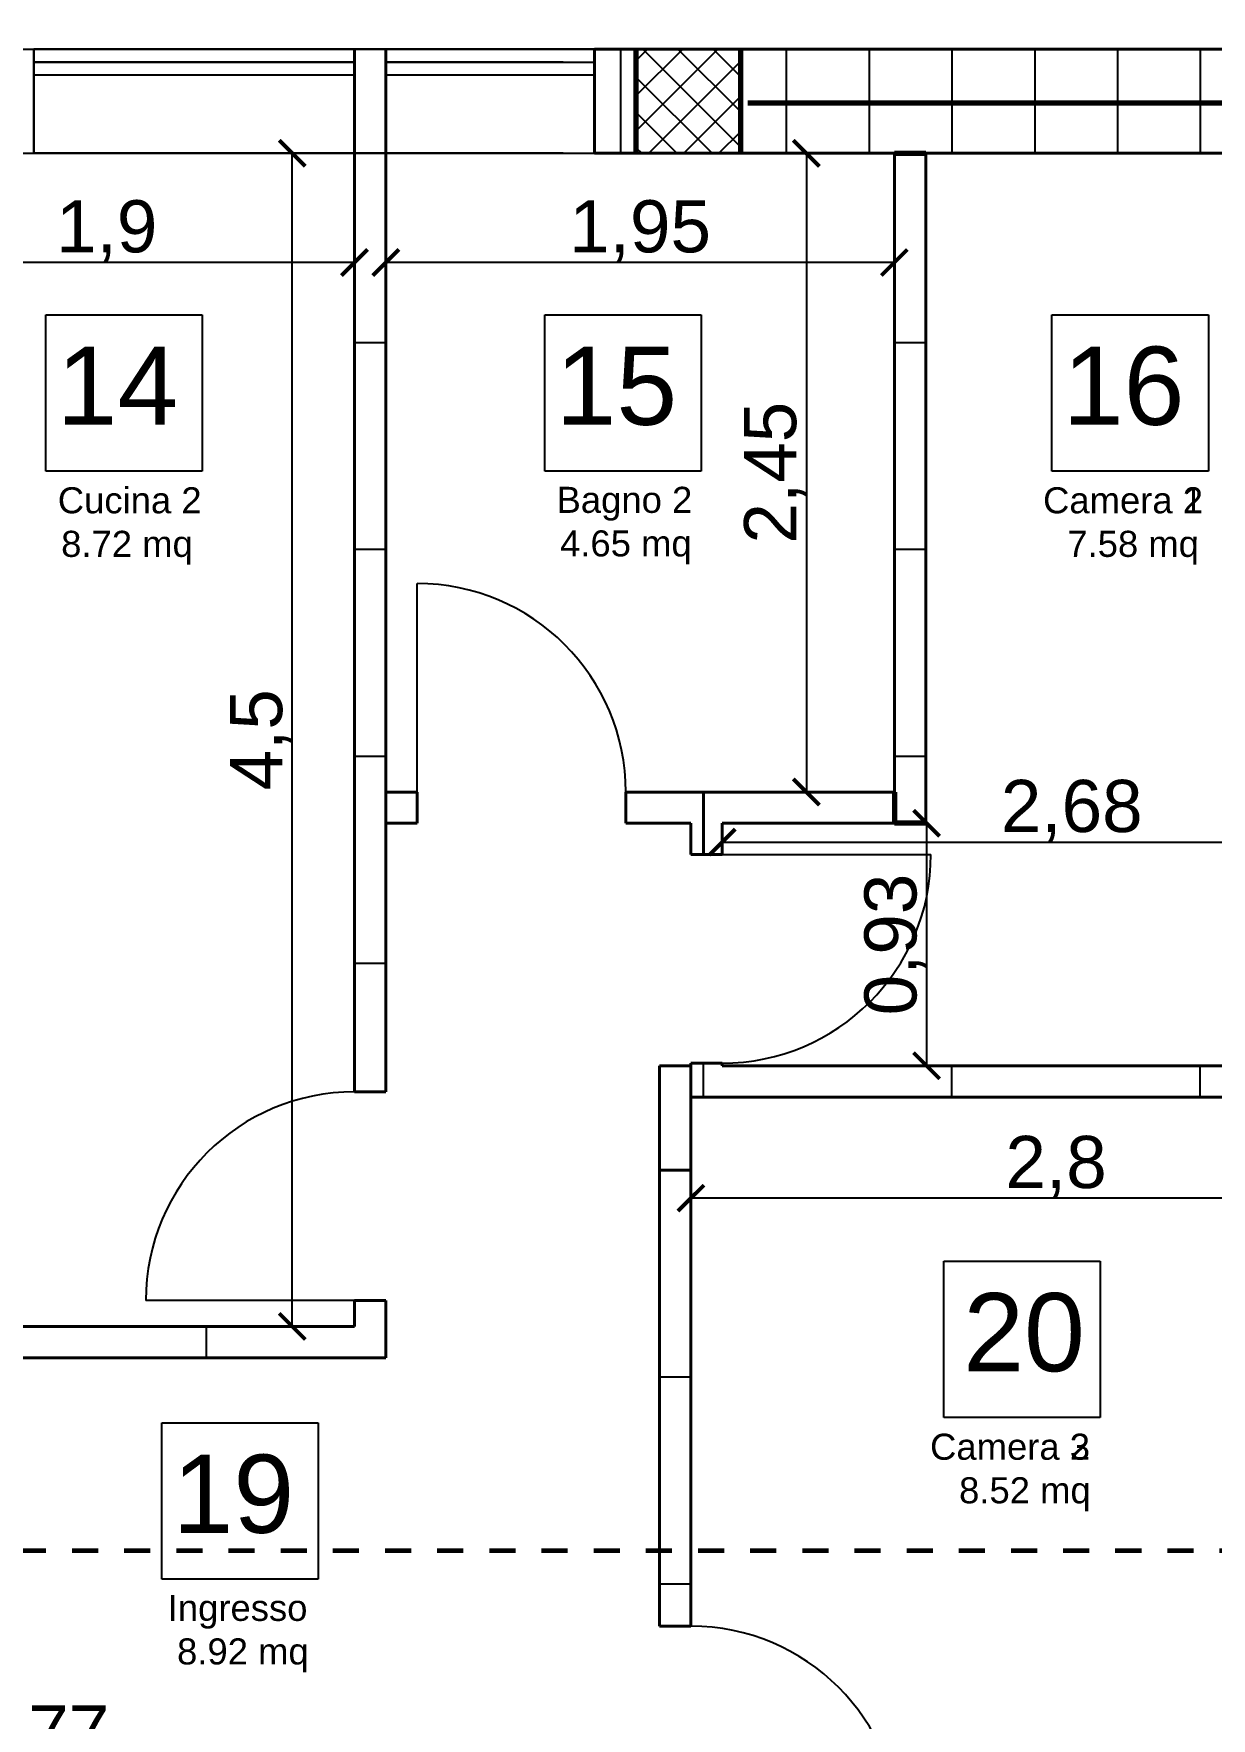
# Model space of a CAD drawing. Header units: millimetres. Extents: x 2459 to 3981, y 1231 to 4850.
# Drawn here: x 3674.19 to 3678.71, y 1285.89 to 1292.35 of the extents above; entities that cross this region are included whole.
import ezdxf

# ---------------------------------------------------------------- set-up
doc = ezdxf.new("R2010")
doc.units = ezdxf.units.MM
doc.linetypes.add('JIS_02_0.7', pattern=[1.35, 0.75, -0.6])
doc.linetypes.add('TRATTEGGIATA', pattern=[0.75, 0.5, -0.25])
for name, color, linetype, lineweight in [('linee murature', 253, 'Continuous', 70), ('linee muri', 7, 'Continuous', 40), ('SEZIONI', 7, 'TRATTEGGIATA', 60)]:
    doc.layers.add(name, color=color, linetype=linetype, lineweight=lineweight)
doc.layers.add('quoteee', color=7, linetype='Continuous')
doc.styles.get("Standard").update_dxf_attribs({"font": 'arial.ttf'})
doc.dimstyles.new('Copia di ISO-25', dxfattribs={"dimtxt": 0.2, "dimasz": 0.1, "dimexe": 0, "dimexo": 0, "dimgap": 0, "dimtad": 3, "dimtxsty": 'Standard', "dimblk": 'ARCHTICK', "dimcen": -2.5, "dimclrd": 256, "dimclre": 256, "dimclrt": 256, "dimadec": 0, "dimazin": 0, "dimtfac": 1, "dimtmove": 2, "dimatfit": 3, "dimldrblk": 'ARCHTICK', "dimfxl": 1, "dimfxlon": 1, "dimtfillclr": 256, "dimlwd": -1, "dimlwe": -1, "dimarcsym": 0})

# ---------------------------------------------------------------- blocks, each defined once
blk = doc.blocks.new('_ArchTick')
at = {"color": 0, "linetype": 'ByBlock', "const_width": 0.15}
blk.add_lwpolyline([(-0.5, -0.5), (0.5, 0.5)], dxfattribs=at)
blk = doc.blocks.new('*D312')
at = {"layer": 'Defpoints', "color": 0, "lineweight": -3, "ltscale": 0.01, "transparency": 16777216}
for p in [(3676.5947, 1285.6985), (3676.5947, 1285.4406), (3671.8297, 1285.3206)]:
    blk.add_point(p, dxfattribs=at)
at = {"layer": 'quoteee', "ltscale": 0.01, "transparency": 16777216}
for p, q in [((3671.8297, 1285.3206), (3671.8297, 1285.6985)), ((3671.8297, 1285.6985), (3676.5947, 1285.6985)), ((3676.5947, 1285.4406), (3676.5947, 1285.6985))]:
    blk.add_line(p, q, dxfattribs=at)
at = {"layer": 'quoteee', "ltscale": 0.01, "transparency": 16777216, "xscale": 0.1, "yscale": 0.1, "zscale": 0.1, "rotation": 180}
blk.add_blockref('_ArchTick', (3671.8297, 1285.6985), dxfattribs=at)
at = {"layer": 'quoteee', "ltscale": 0.01, "transparency": 16777216, "xscale": 0.1, "yscale": 0.1, "zscale": 0.1}
blk.add_blockref('_ArchTick', (3676.5947, 1285.6985), dxfattribs=at)
at = {"layer": 'quoteee', "ltscale": 0.01, "transparency": 16777216, "insert": (3674.2122, 1285.8183), "char_height": 0.2, "attachment_point": 5}
blk.add_mtext('4,77', dxfattribs=at)
blk = doc.blocks.new('*D315')
at = {"layer": 'Defpoints', "color": 0, "lineweight": -3, "ltscale": 0.01, "transparency": 16777216}
for p in [(3676.7147, 1288.2706), (3679.5147, 1288.2706), (3676.7147, 1287.8826)]:
    blk.add_point(p, dxfattribs=at)
at = {"layer": 'quoteee', "ltscale": 0.01, "transparency": 16777216}
for p, q in [((3676.7147, 1288.2706), (3676.7147, 1287.8826)), ((3679.5147, 1288.2706), (3679.5147, 1287.8826)), ((3679.5147, 1287.8826), (3676.7147, 1287.8826))]:
    blk.add_line(p, q, dxfattribs=at)
at = {"layer": 'quoteee', "ltscale": 0.01, "transparency": 16777216, "xscale": 0.1, "yscale": 0.1, "zscale": 0.1, "rotation": 180}
blk.add_blockref('_ArchTick', (3676.7147, 1287.8826), dxfattribs=at)
at = {"layer": 'quoteee', "ltscale": 0.01, "transparency": 16777216, "xscale": 0.1, "yscale": 0.1, "zscale": 0.1}
blk.add_blockref('_ArchTick', (3679.5147, 1287.8826), dxfattribs=at)
at = {"layer": 'quoteee', "ltscale": 0.01, "transparency": 16777216, "insert": (3678.1147, 1288.0027), "char_height": 0.2, "attachment_point": 5}
blk.add_mtext('2,8', dxfattribs=at)
blk = doc.blocks.new('*D330')
at = {"layer": 'Defpoints', "color": 0, "lineweight": -3, "ltscale": 0.01, "transparency": 16777216}
for p in [(3679.5147, 1289.2482), (3676.8347, 1289.2006), (3679.5147, 1289.2006)]:
    blk.add_point(p, dxfattribs=at)
at = {"layer": 'quoteee', "ltscale": 0.01, "transparency": 16777216}
for p, q in [((3676.8347, 1289.2006), (3676.8347, 1289.2482)), ((3676.8347, 1289.2482), (3679.5147, 1289.2482)), ((3679.5147, 1289.2006), (3679.5147, 1289.2482))]:
    blk.add_line(p, q, dxfattribs=at)
at = {"layer": 'quoteee', "ltscale": 0.01, "transparency": 16777216, "xscale": 0.1, "yscale": 0.1, "zscale": 0.1, "rotation": 180}
blk.add_blockref('_ArchTick', (3676.8347, 1289.2482), dxfattribs=at)
at = {"layer": 'quoteee', "ltscale": 0.01, "transparency": 16777216, "xscale": 0.1, "yscale": 0.1, "zscale": 0.1}
blk.add_blockref('_ArchTick', (3679.5147, 1289.2482), dxfattribs=at)
at = {"layer": 'quoteee', "ltscale": 0.01, "transparency": 16777216, "insert": (3678.1747, 1289.3684), "char_height": 0.2, "attachment_point": 5}
blk.add_mtext('2,68', dxfattribs=at)
blk = doc.blocks.new('*D331')
at = {"layer": 'Defpoints', "color": 0, "lineweight": -3, "ltscale": 0.01, "transparency": 16777216}
for p in [(3675.5447, 1291.8906), (3677.4947, 1291.8906), (3675.5447, 1291.4718)]:
    blk.add_point(p, dxfattribs=at)
at = {"layer": 'quoteee', "ltscale": 0.01, "transparency": 16777216}
for p, q in [((3675.5447, 1291.8906), (3675.5447, 1291.4718)), ((3677.4947, 1291.8906), (3677.4947, 1291.4718)), ((3677.4947, 1291.4718), (3675.5447, 1291.4718))]:
    blk.add_line(p, q, dxfattribs=at)
at = {"layer": 'quoteee', "ltscale": 0.01, "transparency": 16777216, "xscale": 0.1, "yscale": 0.1, "zscale": 0.1, "rotation": 180}
blk.add_blockref('_ArchTick', (3675.5447, 1291.4718), dxfattribs=at)
at = {"layer": 'quoteee', "ltscale": 0.01, "transparency": 16777216, "xscale": 0.1, "yscale": 0.1, "zscale": 0.1}
blk.add_blockref('_ArchTick', (3677.4947, 1291.4718), dxfattribs=at)
at = {"layer": 'quoteee', "ltscale": 0.01, "transparency": 16777216, "insert": (3676.5197, 1291.592), "char_height": 0.2, "attachment_point": 5}
blk.add_mtext('1,95', dxfattribs=at)
blk = doc.blocks.new('*D332')
at = {"layer": 'Defpoints', "color": 0, "lineweight": -3, "ltscale": 0.01, "transparency": 16777216}
for p in [(3677.4947, 1291.8906), (3677.1571, 1289.4406), (3677.4947, 1289.4406)]:
    blk.add_point(p, dxfattribs=at)
at = {"layer": 'quoteee', "ltscale": 0.01, "transparency": 16777216}
for p, q in [((3677.4947, 1291.8906), (3677.1571, 1291.8906)), ((3677.1571, 1291.8906), (3677.1571, 1289.4406)), ((3677.4947, 1289.4406), (3677.1571, 1289.4406))]:
    blk.add_line(p, q, dxfattribs=at)
at = {"layer": 'quoteee', "ltscale": 0.01, "transparency": 16777216, "xscale": 0.1, "yscale": 0.1, "zscale": 0.1}
for p, rotation in [((3677.1571, 1291.8906), 90), ((3677.1571, 1289.4406), 270)]:
    blk.add_blockref('_ArchTick', p, dxfattribs=dict(at, rotation=rotation))
at = {"layer": 'quoteee', "ltscale": 0.01, "transparency": 16777216, "insert": (3677.0369, 1290.6656), "char_height": 0.2, "attachment_point": 5, "rotation": 90}
blk.add_mtext('2,45', dxfattribs=at)
blk = doc.blocks.new('*D333')
at = {"layer": 'Defpoints', "color": 0, "lineweight": -3, "ltscale": 0.01, "transparency": 16777216}
for p in [(3675.1859, 1291.8906), (3675.4247, 1291.8906), (3675.4247, 1287.3906)]:
    blk.add_point(p, dxfattribs=at)
at = {"layer": 'quoteee', "ltscale": 0.01, "transparency": 16777216}
for p, q in [((3675.4247, 1291.8906), (3675.1859, 1291.8906)), ((3675.1859, 1287.3906), (3675.1859, 1291.8906)), ((3675.4247, 1287.3906), (3675.1859, 1287.3906))]:
    blk.add_line(p, q, dxfattribs=at)
at = {"layer": 'quoteee', "ltscale": 0.01, "transparency": 16777216, "xscale": 0.1, "yscale": 0.1, "zscale": 0.1}
for p, rotation in [((3675.1859, 1291.8906), 90), ((3675.1859, 1287.3906), 270)]:
    blk.add_blockref('_ArchTick', p, dxfattribs=dict(at, rotation=rotation))
at = {"layer": 'quoteee', "ltscale": 0.01, "transparency": 16777216, "insert": (3675.0661, 1289.6406), "char_height": 0.2, "attachment_point": 5, "rotation": 90}
blk.add_mtext('4,5', dxfattribs=at)
blk = doc.blocks.new('*D449')
at = {"layer": 'Defpoints', "color": 0, "lineweight": -3, "transparency": 16777216}
for p in [(3677.6147, 1289.3206), (3677.6147, 1288.3906), (3677.6182, 1288.3906)]:
    blk.add_point(p, dxfattribs=at)
at = {"layer": 'quoteee', "transparency": 16777216}
for p, q in [((3677.6147, 1289.3206), (3677.6182, 1289.3206)), ((3677.6182, 1289.3206), (3677.6182, 1288.3906)), ((3677.6147, 1288.3906), (3677.6182, 1288.3906))]:
    blk.add_line(p, q, dxfattribs=at)
at = {"layer": 'quoteee', "transparency": 16777216, "xscale": 0.1, "yscale": 0.1, "zscale": 0.1}
for p, rotation in [((3677.6182, 1289.3206), 90), ((3677.6182, 1288.3906), 270)]:
    blk.add_blockref('_ArchTick', p, dxfattribs=dict(at, rotation=rotation))
at = {"layer": 'quoteee', "transparency": 16777216, "insert": (3677.498, 1288.8556), "char_height": 0.2, "attachment_point": 5, "rotation": 90}
blk.add_mtext('0,93', dxfattribs=at)
blk = doc.blocks.new('*D452')
at = {"layer": 'Defpoints', "color": 0, "lineweight": -3, "transparency": 16777216}
for p in [(3679.9147, 1295.3345), (3663.6147, 1292.2906), (3679.9147, 1292.2906)]:
    blk.add_point(p, dxfattribs=at)
at = {"layer": 'quoteee', "transparency": 16777216}
for p, q in [((3663.6147, 1294.3345), (3663.6147, 1295.3345)), ((3663.6147, 1295.3345), (3679.9147, 1295.3345)), ((3679.9147, 1294.3345), (3679.9147, 1295.3345))]:
    blk.add_line(p, q, dxfattribs=at)
at = {"layer": 'quoteee', "transparency": 16777216, "xscale": 0.1, "yscale": 0.1, "zscale": 0.1, "rotation": 180}
blk.add_blockref('_ArchTick', (3663.6147, 1295.3345), dxfattribs=at)
at = {"layer": 'quoteee', "transparency": 16777216, "xscale": 0.1, "yscale": 0.1, "zscale": 0.1}
blk.add_blockref('_ArchTick', (3679.9147, 1295.3345), dxfattribs=at)
at = {"layer": 'quoteee', "transparency": 16777216, "insert": (3671.7647, 1295.4547), "char_height": 0.2, "attachment_point": 5}
blk.add_mtext('16,3', dxfattribs=at)
blk = doc.blocks.new('*D231')
at = {"layer": 'Defpoints', "color": 0, "lineweight": -3, "transparency": 16777216}
for p in [(3673.5247, 1293.4296), (3673.5247, 1292.2906), (3674.1947, 1292.2906)]:
    blk.add_point(p, dxfattribs=at)
at = {"layer": 'quoteee', "transparency": 16777216}
for p, q in [((3673.5247, 1292.4296), (3673.5247, 1293.4296)), ((3674.1947, 1293.4296), (3673.5247, 1293.4296)), ((3674.1947, 1292.4296), (3674.1947, 1293.4296))]:
    blk.add_line(p, q, dxfattribs=at)
at = {"layer": 'quoteee', "transparency": 16777216, "xscale": 0.1, "yscale": 0.1, "zscale": 0.1, "rotation": 180}
blk.add_blockref('_ArchTick', (3673.5247, 1293.4296), dxfattribs=at)
at = {"layer": 'quoteee', "transparency": 16777216, "xscale": 0.1, "yscale": 0.1, "zscale": 0.1}
blk.add_blockref('_ArchTick', (3674.1947, 1293.4296), dxfattribs=at)
at = {"layer": 'quoteee', "transparency": 16777216, "insert": (3673.8597, 1293.5497), "char_height": 0.2, "attachment_point": 5}
blk.add_mtext('0,67', dxfattribs=at)
blk = doc.blocks.new('*D232')
at = {"layer": 'Defpoints', "color": 0, "lineweight": -3, "transparency": 16777216}
for p in [(3674.1947, 1293.4296), (3674.1947, 1292.2906), (3676.3447, 1292.2906)]:
    blk.add_point(p, dxfattribs=at)
at = {"layer": 'quoteee', "transparency": 16777216}
for p, q in [((3674.1947, 1292.4296), (3674.1947, 1293.4296)), ((3676.3447, 1293.4296), (3674.1947, 1293.4296)), ((3676.3447, 1292.4296), (3676.3447, 1293.4296))]:
    blk.add_line(p, q, dxfattribs=at)
at = {"layer": 'quoteee', "transparency": 16777216, "xscale": 0.1, "yscale": 0.1, "zscale": 0.1, "rotation": 180}
blk.add_blockref('_ArchTick', (3674.1947, 1293.4296), dxfattribs=at)
at = {"layer": 'quoteee', "transparency": 16777216, "xscale": 0.1, "yscale": 0.1, "zscale": 0.1}
blk.add_blockref('_ArchTick', (3676.3447, 1293.4296), dxfattribs=at)
at = {"layer": 'quoteee', "transparency": 16777216, "insert": (3675.2697, 1293.5497), "char_height": 0.2, "attachment_point": 5}
blk.add_mtext('2,15', dxfattribs=at)
blk = doc.blocks.new('*D233')
at = {"layer": 'Defpoints', "color": 0, "lineweight": -3, "transparency": 16777216}
for p in [(3679.9147, 1293.4296), (3676.3447, 1292.2906), (3679.9147, 1292.2906)]:
    blk.add_point(p, dxfattribs=at)
at = {"layer": 'quoteee', "transparency": 16777216}
for p, q in [((3676.3447, 1292.4296), (3676.3447, 1293.4296)), ((3676.3447, 1293.4296), (3679.9147, 1293.4296)), ((3679.9147, 1292.4296), (3679.9147, 1293.4296))]:
    blk.add_line(p, q, dxfattribs=at)
at = {"layer": 'quoteee', "transparency": 16777216, "xscale": 0.1, "yscale": 0.1, "zscale": 0.1, "rotation": 180}
blk.add_blockref('_ArchTick', (3676.3447, 1293.4296), dxfattribs=at)
at = {"layer": 'quoteee', "transparency": 16777216, "xscale": 0.1, "yscale": 0.1, "zscale": 0.1}
blk.add_blockref('_ArchTick', (3679.9147, 1293.4296), dxfattribs=at)
at = {"layer": 'quoteee', "transparency": 16777216, "insert": (3678.1297, 1293.5497), "char_height": 0.2, "attachment_point": 5}
blk.add_mtext('3,57', dxfattribs=at)
blk = doc.blocks.new('*D234')
at = {"layer": 'Defpoints', "color": 0, "lineweight": -3, "transparency": 16777216}
for p in [(3673.5247, 1293.9904), (3673.5247, 1292.2906), (3679.9147, 1292.2906)]:
    blk.add_point(p, dxfattribs=at)
at = {"layer": 'quoteee', "transparency": 16777216}
for p, q in [((3673.5247, 1292.9904), (3673.5247, 1293.9904)), ((3679.9147, 1293.9904), (3673.5247, 1293.9904)), ((3679.9147, 1292.9904), (3679.9147, 1293.9904))]:
    blk.add_line(p, q, dxfattribs=at)
at = {"layer": 'quoteee', "transparency": 16777216, "xscale": 0.1, "yscale": 0.1, "zscale": 0.1, "rotation": 180}
blk.add_blockref('_ArchTick', (3673.5247, 1293.9904), dxfattribs=at)
at = {"layer": 'quoteee', "transparency": 16777216, "xscale": 0.1, "yscale": 0.1, "zscale": 0.1}
blk.add_blockref('_ArchTick', (3679.9147, 1293.9904), dxfattribs=at)
at = {"layer": 'quoteee', "transparency": 16777216, "insert": (3676.7197, 1294.1106), "char_height": 0.2, "attachment_point": 5}
blk.add_mtext('6,39', dxfattribs=at)
blk = doc.blocks.new('*D677')
at = {"ltscale": 0.01, "transparency": 16777216}
for p, q in [((3673.5247, 1291.4718), (3673.5247, 1291.4718)), ((3675.4247, 1291.4718), (3673.5247, 1291.4718)), ((3675.4247, 1291.4718), (3675.4247, 1291.4718))]:
    blk.add_line(p, q, dxfattribs=at)
at = {"layer": 'Defpoints', "color": 0, "linetype": 'Continuous', "lineweight": -3, "ltscale": 0.01, "transparency": 16777216}
for p in [(3673.5247, 1291.4718), (3673.5247, 1291.4718), (3675.4247, 1291.4718)]:
    blk.add_point(p, dxfattribs=at)
at = {"linetype": 'Continuous', "ltscale": 0.01, "transparency": 16777216, "xscale": 0.1, "yscale": 0.1, "zscale": 0.1, "rotation": 180}
blk.add_blockref('_ArchTick', (3673.5247, 1291.4718), dxfattribs=at)
at = {"linetype": 'Continuous', "ltscale": 0.01, "transparency": 16777216, "xscale": 0.1, "yscale": 0.1, "zscale": 0.1}
blk.add_blockref('_ArchTick', (3675.4247, 1291.4718), dxfattribs=at)
at = {"linetype": 'Continuous', "lineweight": -3, "ltscale": 0.01, "transparency": 16777216, "insert": (3674.4747, 1291.592), "char_height": 0.2, "attachment_point": 5}
blk.add_mtext('1,9', dxfattribs=at)

msp = doc.modelspace()

# ---------------------------------------------------------------- hatches: boundary and pattern name
at = {"linetype": 'Continuous'}
h = msp.add_hatch(dxfattribs=at)
h.set_pattern_fill('ANSI37', color=256, scale=0.03)
h.paths.add_polyline_path([(3679.514742, 1292.290565), (3679.914742, 1292.290565), (3679.914742, 1291.890565), (3679.514742, 1291.890565)])
h.paths.add_polyline_path([(3676.504742, 1292.290565), (3676.904742, 1292.290565), (3676.904742, 1291.890565), (3676.504742, 1291.890565)])
h.paths.add_polyline_path([(3673.124742, 1292.290565), (3673.524742, 1292.290565), (3673.524742, 1291.890565), (3673.124742, 1291.890565)])
h.paths.add_polyline_path([(3673.124742, 1289.534637), (3673.524742, 1289.534637), (3673.524742, 1289.134637), (3673.124742, 1289.134637)])
h.paths.add_polyline_path([(3679.514742, 1289.534637), (3679.914742, 1289.534637), (3679.914742, 1289.134637), (3679.514742, 1289.134637)])
h.paths.add_polyline_path([(3673.124742, 1285.320565), (3673.524742, 1285.320565), (3673.524742, 1284.920565), (3673.124742, 1284.920565)])
h.paths.add_polyline_path([(3675.154742, 1285.320565), (3675.554742, 1285.320565), (3675.554742, 1284.920565), (3675.154742, 1284.920565)])
h.paths.add_polyline_path([(3679.514742, 1285.320565), (3679.914742, 1285.320565), (3679.914742, 1284.920565), (3679.514742, 1284.920565)])
h.paths.add_polyline_path([(3675.154742, 1280.470565), (3675.554742, 1280.470565), (3675.554742, 1280.070565), (3675.154742, 1280.070565)])
h.paths.add_polyline_path([(3679.514742, 1280.470565), (3679.914742, 1280.470565), (3679.914742, 1280.070565), (3679.514742, 1280.070565)])

# ---------------------------------------------------------------- linework, layer by layer
for p, q in [((3673.524742, 1292.290565), (3674.194742, 1292.290565)), ((3674.194742, 1291.890565), (3674.194742, 1292.290565)), ((3674.194742, 1292.290565), (3676.344742, 1292.290565)), ((3674.194742, 1292.290565), (3674.194742, 1291.890565)), ((3676.224742, 1292.290565), (3674.194742, 1292.290565)), ((3676.344742, 1292.290565), (3674.194742, 1292.290565)), ((3674.194742, 1292.290565), (3674.194742, 1291.890565)), ((3675.424742, 1288.290565), (3675.424742, 1292.290565)), ((3676.344742, 1292.290565), (3676.344742, 1291.890565)), ((3676.344742, 1292.290565), (3679.914742, 1292.290565)), ((3676.344742, 1291.890565), (3676.344742, 1292.290565)), ((3676.504742, 1292.290565), (3676.344742, 1292.290565)), ((3676.344742, 1292.290565), (3676.344742, 1291.890565)), ((3676.445169, 1292.290565), (3676.445169, 1291.890565)), ((3676.445169, 1292.290565), (3676.445169, 1291.890565)), ((3676.504742, 1291.890565), (3676.504742, 1292.290565)), ((3676.504742, 1292.290565), (3676.904742, 1292.290565)), ((3676.504742, 1291.890565), (3676.504742, 1292.290565)), ((3676.904742, 1292.290565), (3676.904742, 1291.890565)), ((3679.514742, 1292.290565), (3676.904742, 1292.290565)), ((3676.904742, 1292.290565), (3676.904742, 1291.890565)), ((3677.080169, 1292.290565), (3677.080169, 1291.890565)), ((3677.080169, 1292.290565), (3677.080169, 1291.890565)), ((3677.397669, 1292.290565), (3677.397669, 1291.890565)), ((3677.397669, 1292.290565), (3677.397669, 1291.890565)), ((3677.715169, 1292.290565), (3677.715169, 1291.890565)), ((3677.715169, 1292.290565), (3677.715169, 1291.890565)), ((3678.032669, 1292.290565), (3678.032669, 1291.890565)), ((3678.032669, 1292.290565), (3678.032669, 1291.890565)), ((3678.350169, 1292.290565), (3678.350169, 1291.890565)), ((3678.350169, 1292.290565), (3678.350169, 1291.890565)), ((3678.667669, 1292.290565), (3678.667669, 1291.890565)), ((3678.667669, 1292.290565), (3678.667669, 1291.890565)), ((3674.194742, 1292.240565), (3674.194742, 1292.190565)), ((3674.194742, 1292.190565), (3674.194742, 1292.240565)), ((3674.194742, 1292.240565), (3675.424742, 1292.240565)), ((3675.424742, 1292.240565), (3674.194742, 1292.240565)), ((3675.424742, 1292.190565), (3674.194742, 1292.190565)), ((3676.224742, 1292.240565), (3675.544742, 1292.240565)), ((3675.544742, 1292.240565), (3676.344742, 1292.240565)), ((3676.344742, 1292.190565), (3675.544742, 1292.190565)), ((3676.344742, 1292.240565), (3676.344742, 1292.190565)), ((3673.524742, 1291.890565), (3674.194742, 1291.890565)), ((3674.194742, 1291.890565), (3676.344742, 1291.890565)), ((3676.224742, 1291.890565), (3674.194742, 1291.890565)), ((3674.194742, 1291.890565), (3676.344742, 1291.890565)), ((3675.544742, 1291.890565), (3675.544742, 1288.290565)), ((3676.344742, 1291.890565), (3679.514742, 1291.890565)), ((3676.344742, 1291.890565), (3676.504742, 1291.890565)), ((3676.904742, 1291.890565), (3676.504742, 1291.890565)), ((3676.904742, 1291.890565), (3679.514742, 1291.890565)), ((3677.494742, 1291.890565), (3677.614742, 1291.890565)), ((3677.494742, 1289.320565), (3677.494742, 1291.890565)), ((3677.614742, 1291.890565), (3677.614742, 1289.320565)), ((3674.241107, 1290.671465), (3674.241107, 1291.271465)), ((3674.241107, 1291.271465), (3674.841107, 1291.271465)), ((3674.841107, 1291.271465), (3674.841107, 1290.671465)), ((3676.153864, 1290.671465), (3676.153864, 1291.271465)), ((3676.153864, 1291.271465), (3676.753864, 1291.271465)), ((3676.753864, 1291.271465), (3676.753864, 1290.671465)), ((3678.098737, 1290.671465), (3678.098737, 1291.271465)), ((3678.098737, 1291.271465), (3678.698737, 1291.271465)), ((3678.698737, 1291.271465), (3678.698737, 1290.671465)), ((3675.424742, 1291.165465), (3675.544742, 1291.165465)), ((3675.424742, 1291.165465), (3675.544742, 1291.165465)), ((3677.494742, 1291.165465), (3677.614742, 1291.165465)), ((3677.494742, 1291.165465), (3677.614742, 1291.165465)), ((3674.841107, 1290.671465), (3674.241107, 1290.671465)), ((3676.753864, 1290.671465), (3676.153864, 1290.671465)), ((3678.698737, 1290.671465), (3678.098737, 1290.671465)), ((3675.424742, 1290.371715), (3675.544742, 1290.371715)), ((3675.424742, 1290.371715), (3675.544742, 1290.371715)), ((3677.494742, 1290.371715), (3677.614742, 1290.371715)), ((3677.494742, 1290.371715), (3677.614742, 1290.371715)), ((3675.664742, 1289.440565), (3675.664742, 1290.240565)), ((3675.424742, 1289.577965), (3675.544742, 1289.577965)), ((3675.424742, 1289.577965), (3675.544742, 1289.577965)), ((3677.494742, 1289.577965), (3677.614742, 1289.577965)), ((3677.494742, 1289.577965), (3677.614742, 1289.577965)), ((3675.664742, 1289.320565), (3675.664742, 1289.440565)), ((3675.664742, 1289.320565), (3675.664742, 1289.440565)), ((3676.464742, 1289.320565), (3676.464742, 1289.440565)), ((3676.464742, 1289.320565), (3676.464742, 1289.440565)), ((3676.464742, 1289.440565), (3677.494742, 1289.440565)), ((3676.762669, 1289.200565), (3676.762669, 1289.440565)), ((3677.494742, 1289.440565), (3677.494742, 1289.320565)), ((3677.494742, 1289.440565), (3677.494742, 1289.320565)), ((3677.494742, 1289.440565), (3677.494742, 1289.320565)), ((3677.614742, 1289.320565), (3677.494742, 1289.320565)), ((3676.714742, 1289.200565), (3676.834742, 1289.200565)), ((3676.714742, 1289.200565), (3676.834742, 1289.200565)), ((3676.834742, 1289.200565), (3677.634742, 1289.200565)), ((3675.424742, 1288.784215), (3675.544742, 1288.784215)), ((3675.424742, 1288.784215), (3675.544742, 1288.784215)), ((3676.594742, 1288.390565), (3676.714742, 1288.390565)), ((3676.594742, 1286.240565), (3676.594742, 1288.390565)), ((3676.714742, 1288.400565), (3676.834742, 1288.400565)), ((3676.714742, 1288.400565), (3676.834742, 1288.400565)), ((3676.714742, 1288.270565), (3676.714742, 1288.390565)), ((3676.714742, 1288.270565), (3676.714742, 1288.390565)), ((3676.714742, 1288.390565), (3676.714742, 1286.240565)), ((3676.762669, 1288.270565), (3676.762669, 1288.400565)), ((3676.762669, 1288.270565), (3676.762669, 1288.400565)), ((3677.715169, 1288.270565), (3677.715169, 1288.390565)), ((3677.715169, 1288.270565), (3677.715169, 1288.390565)), ((3678.667669, 1288.270565), (3678.667669, 1288.390565)), ((3678.667669, 1288.270565), (3678.667669, 1288.390565)), ((3675.544742, 1288.290565), (3675.424742, 1288.290565)), ((3675.544742, 1288.290565), (3675.424742, 1288.290565)), ((3676.594742, 1287.990465), (3676.714742, 1287.990465)), ((3676.594742, 1287.990465), (3676.714742, 1287.990465)), ((3677.683811, 1287.040894), (3677.683811, 1287.640894)), ((3677.683811, 1287.640894), (3678.283811, 1287.640894)), ((3678.283811, 1287.640894), (3678.283811, 1287.040894)), ((3675.424742, 1287.490565), (3674.624742, 1287.490565)), ((3675.424742, 1287.390565), (3675.424742, 1287.490565)), ((3675.424742, 1287.490565), (3675.544742, 1287.490565)), ((3675.424742, 1287.390565), (3675.424742, 1287.490565)), ((3675.544742, 1287.490565), (3675.544742, 1287.270565)), ((3674.857669, 1287.270565), (3674.857669, 1287.390565)), ((3674.857669, 1287.270565), (3674.857669, 1287.390565)), ((3675.544742, 1287.270565), (3672.884742, 1287.270565)), ((3676.594742, 1287.196715), (3676.714742, 1287.196715)), ((3676.594742, 1287.196715), (3676.714742, 1287.196715)), ((3674.685485, 1286.421079), (3674.685485, 1287.021079)), ((3674.685485, 1287.021079), (3675.285485, 1287.021079)), ((3675.285485, 1287.021079), (3675.285485, 1286.421079)), ((3678.283811, 1287.040894), (3677.683811, 1287.040894)), ((3675.285485, 1286.421079), (3674.685485, 1286.421079)), ((3676.594742, 1286.402965), (3676.714742, 1286.402965)), ((3676.594742, 1286.402965), (3676.714742, 1286.402965)), ((3676.594742, 1286.240565), (3676.714742, 1286.240565)), ((3676.594742, 1286.240565), (3676.714742, 1286.240565)), ((3676.714742, 1286.240565), (3676.594742, 1286.240565))]:
    msp.add_line(p, q, dxfattribs=at)
for p, q in [((3673.524742, 1292.290565), (3674.194742, 1292.290565)), ((3674.194742, 1291.890565), (3674.194742, 1292.290565)), ((3674.194742, 1292.290565), (3676.344742, 1292.290565)), ((3674.194742, 1292.290565), (3674.194742, 1291.890565)), ((3676.224742, 1292.290565), (3674.194742, 1292.290565)), ((3676.344742, 1292.290565), (3674.194742, 1292.290565)), ((3674.194742, 1292.290565), (3674.194742, 1291.890565)), ((3676.344742, 1292.290565), (3676.344742, 1291.890565)), ((3676.344742, 1292.290565), (3679.914742, 1292.290565)), ((3676.344742, 1291.890565), (3676.344742, 1292.290565)), ((3676.504742, 1291.890565), (3676.504742, 1292.290565)), ((3676.904742, 1292.290565), (3676.904742, 1291.890565)), ((3674.194742, 1292.240565), (3674.194742, 1292.190565)), ((3674.194742, 1292.190565), (3674.194742, 1292.240565)), ((3674.194742, 1292.240565), (3675.424742, 1292.240565)), ((3675.424742, 1292.240565), (3674.194742, 1292.240565)), ((3675.424742, 1292.190565), (3674.194742, 1292.190565)), ((3676.224742, 1292.240565), (3675.544742, 1292.240565)), ((3675.544742, 1292.240565), (3676.344742, 1292.240565)), ((3676.344742, 1292.190565), (3675.544742, 1292.190565)), ((3676.344742, 1292.240565), (3676.344742, 1292.190565)), ((3673.524742, 1291.890565), (3674.194742, 1291.890565)), ((3674.194742, 1291.890565), (3676.344742, 1291.890565)), ((3676.224742, 1291.890565), (3674.194742, 1291.890565)), ((3674.194742, 1291.890565), (3676.344742, 1291.890565)), ((3676.344742, 1291.890565), (3679.514742, 1291.890565)), ((3674.241107, 1290.671465), (3674.241107, 1291.271465)), ((3674.241107, 1291.271465), (3674.841107, 1291.271465)), ((3674.841107, 1291.271465), (3674.841107, 1290.671465)), ((3676.153864, 1290.671465), (3676.153864, 1291.271465)), ((3676.153864, 1291.271465), (3676.753864, 1291.271465)), ((3676.753864, 1291.271465), (3676.753864, 1290.671465)), ((3678.098737, 1290.671465), (3678.098737, 1291.271465)), ((3678.098737, 1291.271465), (3678.698737, 1291.271465)), ((3678.698737, 1291.271465), (3678.698737, 1290.671465)), ((3674.841107, 1290.671465), (3674.241107, 1290.671465)), ((3676.753864, 1290.671465), (3676.153864, 1290.671465)), ((3678.698737, 1290.671465), (3678.098737, 1290.671465)), ((3675.664742, 1289.440565), (3675.664742, 1290.240565)), ((3676.834742, 1289.200565), (3677.634742, 1289.200565)), ((3677.683811, 1287.040894), (3677.683811, 1287.640894)), ((3677.683811, 1287.640894), (3678.283811, 1287.640894)), ((3678.283811, 1287.640894), (3678.283811, 1287.040894)), ((3675.424742, 1287.490565), (3674.624742, 1287.490565)), ((3674.685485, 1286.421079), (3674.685485, 1287.021079)), ((3674.685485, 1287.021079), (3675.285485, 1287.021079)), ((3675.285485, 1287.021079), (3675.285485, 1286.421079)), ((3678.283811, 1287.040894), (3677.683811, 1287.040894)), ((3675.285485, 1286.421079), (3674.685485, 1286.421079))]:
    msp.add_line(p, q)
at = {"linetype": 'Continuous', "ltscale": 0.01}
for p, q in [((3675.424742, 1292.290565), (3675.424742, 1289.440565)), ((3675.424742, 1292.290565), (3675.424742, 1289.440565)), ((3675.544742, 1292.290565), (3675.544742, 1289.440565)), ((3675.544742, 1292.290565), (3675.544742, 1289.440565)), ((3677.494742, 1291.890565), (3677.494742, 1289.440565)), ((3677.494742, 1291.890565), (3677.494742, 1289.440565)), ((3677.614742, 1291.890565), (3677.614742, 1289.440565)), ((3677.614742, 1291.890565), (3677.614742, 1289.440565)), ((3675.424742, 1289.440565), (3675.424742, 1289.320565)), ((3675.424742, 1289.440565), (3675.424742, 1289.320565)), ((3675.544742, 1289.440565), (3675.664742, 1289.440565)), ((3675.544742, 1289.440565), (3675.664742, 1289.440565)), ((3675.544742, 1289.440565), (3675.664742, 1289.440565)), ((3675.544742, 1289.440565), (3675.664742, 1289.440565)), ((3675.664742, 1289.440565), (3675.664742, 1289.320565)), ((3675.664742, 1289.440565), (3675.664742, 1289.320565)), ((3677.614742, 1289.440565), (3677.614742, 1289.320565)), ((3677.614742, 1289.440565), (3677.614742, 1289.320565)), ((3675.424742, 1288.290565), (3675.424742, 1289.320565)), ((3675.424742, 1288.290565), (3675.424742, 1289.320565)), ((3675.544742, 1288.290565), (3675.544742, 1289.320565)), ((3675.664742, 1289.320565), (3675.544742, 1289.320565)), ((3675.544742, 1288.290565), (3675.544742, 1289.320565)), ((3675.664742, 1289.320565), (3675.544742, 1289.320565)), ((3676.594742, 1289.320565), (3676.464742, 1289.320565)), ((3676.594742, 1289.320565), (3676.464742, 1289.320565)), ((3676.714742, 1289.320565), (3676.594742, 1289.320565)), ((3676.714742, 1289.320565), (3676.594742, 1289.320565)), ((3676.714742, 1289.200565), (3676.714742, 1289.320565)), ((3676.714742, 1289.200565), (3676.714742, 1289.320565)), ((3677.614742, 1289.320565), (3676.834742, 1289.320565)), ((3676.834742, 1289.320565), (3676.834742, 1289.200565)), ((3677.614742, 1289.320565), (3676.834742, 1289.320565)), ((3676.834742, 1289.320565), (3676.834742, 1289.200565)), ((3676.834742, 1289.200565), (3676.714742, 1289.200565)), ((3676.714742, 1288.390565), (3676.594742, 1288.390565)), ((3676.594742, 1288.390565), (3676.594742, 1286.240565)), ((3676.714742, 1288.390565), (3676.594742, 1288.390565)), ((3676.594742, 1288.390565), (3676.594742, 1286.240565)), ((3676.714742, 1288.390565), (3676.714742, 1288.400565)), ((3676.714742, 1288.390565), (3676.714742, 1288.400565)), ((3676.834742, 1288.400565), (3676.834742, 1288.390565)), ((3676.834742, 1288.400565), (3676.834742, 1288.390565)), ((3679.514742, 1288.390565), (3676.834742, 1288.390565)), ((3679.514742, 1288.390565), (3676.834742, 1288.390565)), ((3675.424742, 1288.290565), (3675.424742, 1288.300565)), ((3679.514742, 1288.270565), (3676.714742, 1288.270565)), ((3676.714742, 1288.270565), (3676.714742, 1286.240565)), ((3679.514742, 1288.270565), (3676.714742, 1288.270565)), ((3676.714742, 1288.270565), (3676.714742, 1286.240565)), ((3672.884742, 1287.390565), (3675.424742, 1287.390565)), ((3675.424742, 1287.390565), (3673.524742, 1287.390565))]:
    msp.add_line(p, q, dxfattribs=at)
at = {"lineweight": 70}
for p, q in [((3676.504742, 1291.890565), (3676.504742, 1292.290565)), ((3676.904742, 1292.290565), (3676.904742, 1291.890565)), ((3677.494742, 1291.890565), (3677.614742, 1291.890565)), ((3677.494742, 1289.440565), (3677.494742, 1289.320565)), ((3677.494742, 1289.440565), (3677.494742, 1289.320565)), ((3677.494742, 1289.440565), (3677.494742, 1289.320565)), ((3677.614742, 1289.320565), (3677.494742, 1289.320565))]:
    msp.add_line(p, q, dxfattribs=at)
at = {"ltscale": 0.01}
for p, q in [((3677.614742, 1291.890565), (3677.614742, 1289.440565)), ((3677.614742, 1291.890565), (3677.614742, 1289.440565)), ((3675.424742, 1289.440565), (3675.424742, 1289.320565)), ((3675.424742, 1289.440565), (3675.424742, 1289.320565)), ((3675.424742, 1288.290565), (3675.424742, 1288.300565))]:
    msp.add_line(p, q, dxfattribs=at)
at = {"linetype": 'Continuous'}
for centre, start, end in [((3675.664742, 1289.440565), 0, 90), ((3676.834742, 1289.200565), 270, 0), ((3675.424742, 1287.490565), 90, 180), ((3676.714742, 1285.440565), 0, 90)]:
    msp.add_arc(centre, 0.8, start, end, dxfattribs=at)
for centre, start, end in [((3675.664742, 1289.440565), 0, 90), ((3676.834742, 1289.200565), 270, 0), ((3675.424742, 1287.490565), 90, 180), ((3676.714742, 1285.440565), 0, 90)]:
    msp.add_arc(centre, 0.8, start, end)
at = {"layer": 'linee murature', "linetype": 'Continuous'}
msp.add_line((3679.470008, 1292.083401), (3676.933401, 1292.083401), dxfattribs=at)
at = {"layer": 'linee murature', "lineweight": 70}
msp.add_line((3679.470008, 1292.083401), (3676.933401, 1292.083401), dxfattribs=at)
at = {"layer": 'linee muri', "ltscale": 0.01}
for p, q in [((3675.424742, 1292.290565), (3675.424742, 1289.440565)), ((3675.424742, 1292.290565), (3675.424742, 1289.440565)), ((3675.544742, 1292.290565), (3675.544742, 1289.440565)), ((3675.544742, 1292.290565), (3675.544742, 1289.440565)), ((3677.494742, 1291.890565), (3677.494742, 1289.440565)), ((3677.494742, 1291.890565), (3677.494742, 1289.440565)), ((3677.494742, 1291.890565), (3677.494742, 1289.440565)), ((3677.614742, 1291.890565), (3677.614742, 1289.440565)), ((3675.544742, 1289.440565), (3675.664742, 1289.440565)), ((3675.544742, 1289.440565), (3675.664742, 1289.440565)), ((3675.544742, 1289.440565), (3675.664742, 1289.440565)), ((3675.544742, 1289.440565), (3675.664742, 1289.440565)), ((3675.664742, 1289.440565), (3675.664742, 1289.320565)), ((3675.664742, 1289.440565), (3675.664742, 1289.320565)), ((3676.594742, 1289.440565), (3676.464742, 1289.440565)), ((3676.594742, 1289.440565), (3677.494742, 1289.440565)), ((3677.614742, 1289.440565), (3677.614742, 1289.320565)), ((3677.614742, 1289.440565), (3677.614742, 1289.320565)), ((3677.614742, 1289.440565), (3677.614742, 1289.320565)), ((3675.424742, 1288.290565), (3675.424742, 1289.320565)), ((3675.424742, 1288.290565), (3675.424742, 1289.320565)), ((3675.544742, 1288.290565), (3675.544742, 1289.320565)), ((3675.664742, 1289.320565), (3675.544742, 1289.320565)), ((3675.544742, 1288.290565), (3675.544742, 1289.320565)), ((3675.664742, 1289.320565), (3675.544742, 1289.320565)), ((3676.594742, 1289.320565), (3676.464742, 1289.320565)), ((3676.594742, 1289.320565), (3676.464742, 1289.320565)), ((3676.594742, 1289.320565), (3676.464742, 1289.320565)), ((3676.714742, 1289.320565), (3676.594742, 1289.320565)), ((3676.714742, 1289.320565), (3676.594742, 1289.320565)), ((3676.714742, 1289.320565), (3676.594742, 1289.320565)), ((3676.714742, 1289.200565), (3676.714742, 1289.320565)), ((3676.714742, 1289.200565), (3676.714742, 1289.320565)), ((3676.714742, 1289.200565), (3676.714742, 1289.320565)), ((3677.614742, 1289.320565), (3676.834742, 1289.320565)), ((3676.834742, 1289.320565), (3676.834742, 1289.200565)), ((3677.614742, 1289.320565), (3676.834742, 1289.320565)), ((3676.834742, 1289.320565), (3676.834742, 1289.200565)), ((3676.834742, 1289.320565), (3676.834742, 1289.200565)), ((3677.614742, 1289.320565), (3677.494742, 1289.320565)), ((3676.834742, 1289.200565), (3676.714742, 1289.200565)), ((3676.834742, 1289.200565), (3676.714742, 1289.200565)), ((3676.714742, 1288.390565), (3676.594742, 1288.390565)), ((3676.594742, 1288.390565), (3676.594742, 1286.240565)), ((3676.714742, 1288.390565), (3676.594742, 1288.390565)), ((3676.594742, 1288.390565), (3676.594742, 1286.240565)), ((3676.714742, 1288.390565), (3676.594742, 1288.390565)), ((3676.594742, 1288.390565), (3676.594742, 1286.240565)), ((3676.714742, 1288.390565), (3676.714742, 1288.400565)), ((3676.714742, 1288.390565), (3676.714742, 1288.400565)), ((3676.834742, 1288.400565), (3676.834742, 1288.390565)), ((3676.834742, 1288.400565), (3676.834742, 1288.390565)), ((3679.514742, 1288.390565), (3676.834742, 1288.390565)), ((3679.514742, 1288.390565), (3676.834742, 1288.390565)), ((3675.424742, 1288.290565), (3675.424742, 1288.300565)), ((3679.514742, 1288.270565), (3676.714742, 1288.270565)), ((3676.714742, 1288.270565), (3676.714742, 1286.240565)), ((3679.514742, 1288.270565), (3676.714742, 1288.270565)), ((3676.714742, 1288.270565), (3676.714742, 1286.240565)), ((3676.714742, 1288.270565), (3676.714742, 1286.240565)), ((3673.524742, 1287.390565), (3675.424742, 1287.390565))]:
    msp.add_line(p, q, dxfattribs=at)
at = {"layer": 'linee muri'}
for p, q in [((3675.424742, 1288.290565), (3675.424742, 1292.290565)), ((3675.424742, 1289.440565), (3675.424742, 1292.290565)), ((3676.504742, 1292.290565), (3676.344742, 1292.290565)), ((3676.344742, 1292.290565), (3676.344742, 1291.890565)), ((3676.344742, 1292.290565), (3679.164742, 1292.290565)), ((3676.344742, 1292.290565), (3676.504742, 1292.290565)), ((3676.504742, 1292.290565), (3676.344742, 1292.290565)), ((3676.344742, 1292.290565), (3676.344742, 1291.890565)), ((3676.504742, 1292.290565), (3676.904742, 1292.290565)), ((3679.514742, 1292.290565), (3676.904742, 1292.290565)), ((3679.514742, 1292.290565), (3676.904742, 1292.290565)), ((3675.544742, 1291.890565), (3675.544742, 1288.290565)), ((3675.544742, 1291.890565), (3675.544742, 1289.440565)), ((3676.344742, 1291.890565), (3676.504742, 1291.890565)), ((3677.494742, 1291.890565), (3676.344742, 1291.890565)), ((3676.504742, 1291.890565), (3676.344742, 1291.890565)), ((3676.344742, 1291.890565), (3676.504742, 1291.890565)), ((3676.904742, 1291.890565), (3676.504742, 1291.890565)), ((3676.904742, 1291.890565), (3679.514742, 1291.890565)), ((3676.904742, 1291.890565), (3679.514742, 1291.890565)), ((3677.494742, 1289.320565), (3677.494742, 1291.890565)), ((3677.614742, 1291.890565), (3677.614742, 1289.320565)), ((3675.424742, 1289.320565), (3675.424742, 1289.440565)), ((3675.544742, 1289.440565), (3675.664742, 1289.440565)), ((3675.664742, 1289.320565), (3675.664742, 1289.440565)), ((3675.664742, 1289.320565), (3675.664742, 1289.440565)), ((3675.664742, 1289.440565), (3675.664742, 1289.320565)), ((3676.464742, 1289.320565), (3676.464742, 1289.440565)), ((3676.464742, 1289.320565), (3676.464742, 1289.440565)), ((3676.464742, 1289.440565), (3677.494742, 1289.440565)), ((3676.464742, 1289.320565), (3676.464742, 1289.440565)), ((3675.424742, 1288.290565), (3675.424742, 1289.320565)), ((3675.664742, 1289.320565), (3675.544742, 1289.320565)), ((3675.544742, 1289.320565), (3675.544742, 1288.290565)), ((3676.834742, 1289.320565), (3677.494742, 1289.320565)), ((3676.714742, 1289.200565), (3676.834742, 1289.200565)), ((3676.714742, 1289.200565), (3676.834742, 1289.200565)), ((3676.714742, 1289.200565), (3676.834742, 1289.200565)), ((3676.594742, 1288.390565), (3676.714742, 1288.390565)), ((3676.594742, 1286.240565), (3676.594742, 1288.390565)), ((3676.714742, 1288.400565), (3676.834742, 1288.400565)), ((3676.714742, 1288.400565), (3676.834742, 1288.400565)), ((3676.834742, 1288.400565), (3676.714742, 1288.400565)), ((3676.714742, 1288.400565), (3676.714742, 1288.270565)), ((3676.714742, 1288.270565), (3676.714742, 1288.390565)), ((3676.714742, 1288.270565), (3676.714742, 1288.390565)), ((3676.714742, 1288.390565), (3676.714742, 1286.240565)), ((3676.834742, 1288.390565), (3676.834742, 1288.400565)), ((3679.514742, 1288.390565), (3676.834742, 1288.390565)), ((3675.544742, 1288.290565), (3675.424742, 1288.290565)), ((3675.544742, 1288.290565), (3675.424742, 1288.290565)), ((3675.544742, 1288.290565), (3675.424742, 1288.290565)), ((3676.714742, 1288.270565), (3679.514742, 1288.270565)), ((3675.424742, 1287.390565), (3675.424742, 1287.490565)), ((3675.424742, 1287.490565), (3675.544742, 1287.490565)), ((3675.544742, 1287.490565), (3675.544742, 1287.270565)), ((3676.594742, 1286.240565), (3676.714742, 1286.240565)), ((3676.594742, 1286.240565), (3676.714742, 1286.240565)), ((3676.714742, 1286.240565), (3676.594742, 1286.240565))]:
    msp.add_line(p, q, dxfattribs=at)
at = {"layer": 'linee muri', "linetype": 'Continuous'}
for p, q in [((3676.762669, 1289.200565), (3676.762669, 1289.440565)), ((3676.714742, 1287.990465), (3676.594742, 1287.990465))]:
    msp.add_line(p, q, dxfattribs=at)
at = {"layer": 'linee muri', "linetype": 'Continuous', "ltscale": 0.01}
msp.add_lwpolyline([(3672.884742, 1287.270565), (3675.544742, 1287.270565)], dxfattribs=at)
at = {"layer": 'SEZIONI', "linetype": 'JIS_02_0.7', "ltscale": 0.01}
msp.add_line((3661.541823, 1286.530565), (3682.147753, 1286.530565), dxfattribs=at)

# ---------------------------------------------------------------- texts
at = {"linetype": 'Continuous'}
for s, height, p in [('14', 0.3, (3674.282914, 1290.849037)), ('15', 0.3, (3676.19567, 1290.849037)), ('16', 0.3, (3678.140544, 1290.849037)), ('Bagno', 0.1, (3676.199334, 1290.511279)), ('Camera 1', 0.1, (3678.064716, 1290.509574)), ('8.72 mq', 0.1, (3674.30006, 1290.342498)), ('4.65 mq', 0.1, (3676.212817, 1290.344203)), ('7.58 mq', 0.1, (3678.15769, 1290.342498)), ('20', 0.3, (3677.758973, 1287.218466)), ('Camera 2', 0.1, (3677.631509, 1286.879002)), ('19', 0.3, (3674.727291, 1286.598651)), ('8.52 mq', 0.1, (3677.742764, 1286.711926)), ('Ingresso', 0.1, (3674.708558, 1286.260893)), ('8.92 mq', 0.1, (3674.744438, 1286.093817))]:
    msp.add_text(s, height=height, dxfattribs=at).set_placement(p)
for s, height, p in [('14', 0.3, (3674.282914, 1290.849037)), ('15', 0.3, (3676.19567, 1290.849037)), ('16', 0.3, (3678.140544, 1290.849037)), ('Cucina 2', 0.1, (3674.287087, 1290.509574)), ('Bagno 2', 0.1, (3676.199334, 1290.511279)), ('Camera 2', 0.1, (3678.064716, 1290.509574)), ('8.72 mq', 0.1, (3674.30006, 1290.342498)), ('4.65 mq', 0.1, (3676.212817, 1290.344203)), ('7.58 mq', 0.1, (3678.15769, 1290.342498)), ('20', 0.3, (3677.758973, 1287.218466)), ('Camera 3', 0.1, (3677.631509, 1286.879002)), ('19', 0.3, (3674.727291, 1286.598651)), ('8.52 mq', 0.1, (3677.742764, 1286.711926)), ('Ingresso', 0.1, (3674.708558, 1286.260893)), ('8.92 mq', 0.1, (3674.744438, 1286.093817))]:
    msp.add_text(s, height=height).set_placement(p)

# ---------------------------------------------------------------- dimensions: what is measured, and where the dimension line sits
at = {"linetype": 'Continuous', "lineweight": -3, "ltscale": 0.01}
dim = msp.add_linear_dim(base=(3673.524742, 1291.471844), p1=(3675.424742, 1291.471844), p2=(3673.524742, 1291.471844), dimstyle='Copia di ISO-25', dxfattribs=at)
dim.commit()
dim.dimension.update_dxf_attribs({"geometry": '*D677', "text_midpoint": (3674.474742, 1291.592035)})
at = {"layer": 'quoteee'}
dim = msp.add_linear_dim(base=(3679.914742, 1295.334483), p1=(3663.614742, 1292.290565), p2=(3679.914742, 1292.290565), dimstyle='Copia di ISO-25', dxfattribs=at)
dim.commit()
dim.dimension.update_dxf_attribs({"geometry": '*D452', "text_midpoint": (3671.764742, 1295.454674)})
for base, p1, p2, angle, picture, middle in [((3673.524742, 1293.99042), (3679.914742, 1292.290565), (3673.524742, 1292.290565), 180, '*D234', (3676.719742, 1294.110611)), ((3673.524742, 1293.429557), (3674.194742, 1292.290565), (3673.524742, 1292.290565), 180, '*D231', (3673.859742, 1293.549748)), ((3674.194742, 1293.429557), (3676.344742, 1292.290565), (3674.194742, 1292.290565), 180, '*D232', (3675.269742, 1293.549748)), ((3679.914742, 1293.429557), (3676.344742, 1292.290565), (3679.914742, 1292.290565), 180, '*D233', (3678.129742, 1293.549748)), ((3677.618214, 1288.390565), (3677.614742, 1289.320565), (3677.614742, 1288.390565), 90, '*D449', (3677.498023, 1288.855565))]:
    dim = msp.add_linear_dim(base=base, p1=p1, p2=p2, angle=angle, dimstyle='Copia di ISO-25', dxfattribs=at)
    dim.commit()
    dim.dimension.update_dxf_attribs({"geometry": picture, "text_midpoint": middle})
at = {"layer": 'quoteee', "ltscale": 0.01}
for base, p1, p2, picture, middle in [((3675.185891, 1291.890565), (3675.424742, 1287.390565), (3675.424742, 1291.890565), '*D333', (3675.066109, 1289.640565)), ((3677.157095, 1289.440565), (3677.494742, 1291.890565), (3677.494742, 1289.440565), '*D332', (3677.036904, 1290.665565))]:
    dim = msp.add_linear_dim(base=base, p1=p1, p2=p2, angle=90, dimstyle='Copia di ISO-25', dxfattribs=at)
    dim.commit()
    dim.dimension.update_dxf_attribs({"geometry": picture, "text_midpoint": middle})
for base, p1, p2, picture, middle in [((3675.544742, 1291.471844), (3677.494742, 1291.890565), (3675.544742, 1291.890565), '*D331', (3676.519742, 1291.592035)), ((3679.514742, 1289.248166), (3676.834742, 1289.200565), (3679.514742, 1289.200565), '*D330', (3678.174742, 1289.368357)), ((3676.714742, 1287.882558), (3679.514742, 1288.270565), (3676.714742, 1288.270565), '*D315', (3678.114742, 1288.002749)), ((3676.5947417784, 1285.6985207438), (3671.8297417784, 1285.3205647074), (3676.5947417784, 1285.4405647074), '*D312', (3674.2122417784, 1285.8183024628))]:
    dim = msp.add_linear_dim(base=base, p1=p1, p2=p2, dimstyle='Copia di ISO-25', dxfattribs=at)
    dim.commit()
    dim.dimension.update_dxf_attribs({"geometry": picture, "text_midpoint": middle})

doc.saveas('drawing.dxf')
